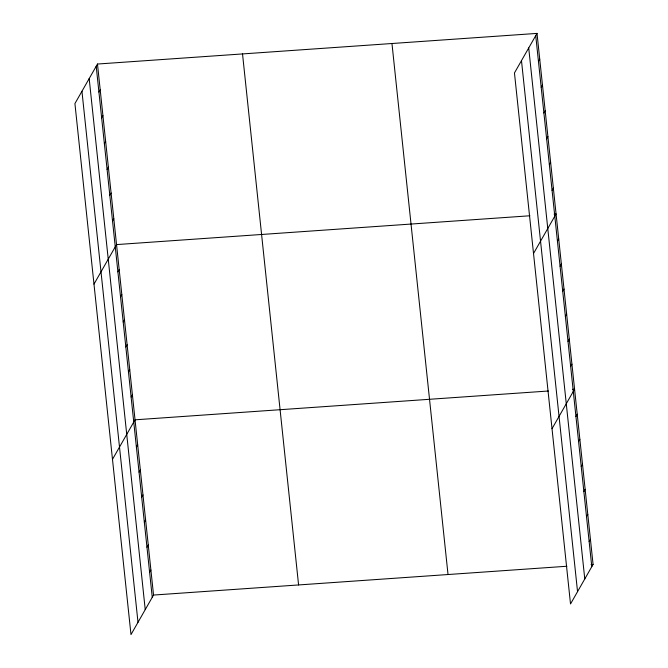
<?xml version="1.0" encoding="UTF-8"?>
<svg xmlns="http://www.w3.org/2000/svg" width="668" height="668" viewBox="0 0 668 668"><rect width="100%" height="100%" fill="white"/><g stroke="black" fill="none" stroke-linecap="round" stroke-linejoin="round"><path stroke-width="1" d="M97.478 64.036L74.925 103.582L130.986 634.6L153.54 595.054L97.478 64.036L537.014 33.4L593.075 564.418L570.522 603.964L514.46 72.946L537.014 33.4M98.922 92.075L100.2 89.829M101.645 117.869L102.922 115.622M104.367 143.662L105.644 141.416M107.089 169.455L108.366 167.209M109.811 195.248L111.097 193.002M112.533 221.041L113.819 218.795M93.988 284.125L116.541 244.588L529.891 215.772M117.902 271.868L119.18 269.621M120.541 296.901L121.826 294.655M123.188 321.934L124.465 319.688M125.826 346.968L127.112 344.721M128.473 372.001L129.751 369.755M131.112 397.034L132.398 394.788M112.483 459.367L135.036 419.821L548.386 391.005M136.397 447.101L137.683 444.855M139.044 472.134L140.322 469.888M141.683 497.167L142.969 494.921M144.33 522.201L145.607 519.955M146.968 547.234L148.254 544.988M149.615 572.276L150.893 570.021M538.458 61.439L539.736 59.193M541.18 87.232L542.466 84.986M543.902 113.026L545.188 110.779M546.624 138.819L547.91 136.573M549.346 164.612L550.632 162.366M552.069 190.405L553.355 188.151M533.523 253.489L556.077 213.944L554.064 214.086M557.438 241.231L558.724 238.977M560.085 266.265L561.362 264.01M562.723 291.298L564.009 289.052M565.37 316.331L566.648 314.085M568.009 341.365L569.295 339.119M570.656 366.398L571.933 364.152M552.019 428.722L574.58 389.185L572.559 389.327M575.941 416.465L577.219 414.218M578.58 441.498L579.857 439.252M581.227 466.531L582.504 464.285M583.865 491.565L585.143 489.318M586.504 516.598L587.79 514.352M589.151 541.631L590.428 539.385M153.54 595.054L566.89 566.247M591.063 564.56L593.075 564.418M535.736 35.646L591.79 566.664M528.714 47.954L584.776 578.972M521.483 60.638L577.544 591.656M391.966 43.512L448.028 574.53M242.526 53.924L298.588 584.951M96.2 66.282L152.254 597.309M89.178 78.59L145.232 609.608M81.947 91.274L138 622.292"/></g></svg>
